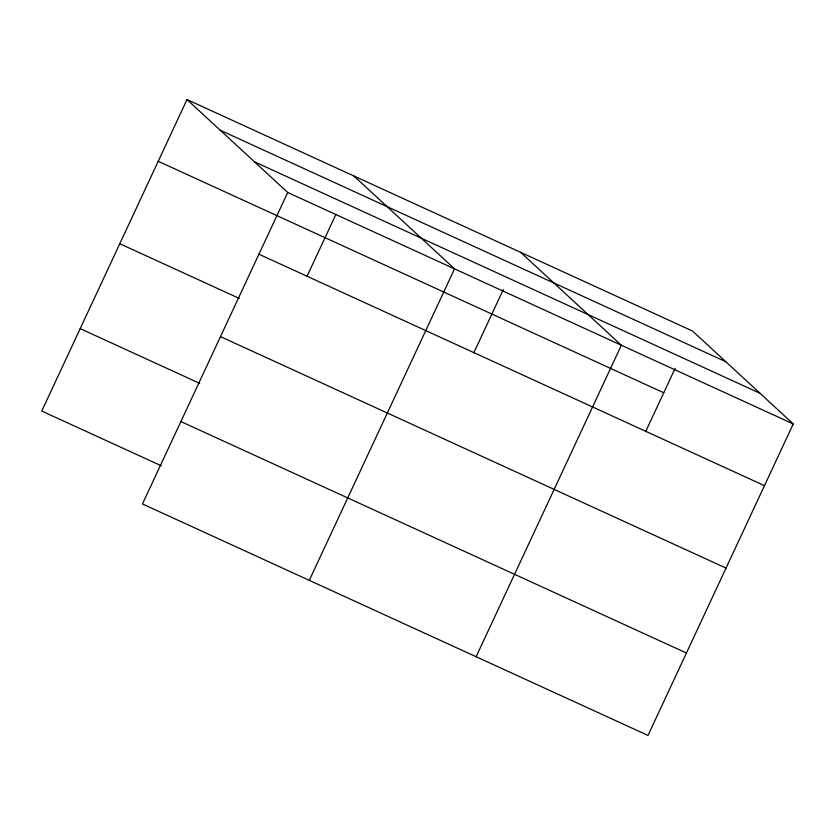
<?xml version="1.0" encoding="UTF-8"?>
<svg xmlns="http://www.w3.org/2000/svg" width="835" height="835" viewBox="0 0 835 835"><rect width="100%" height="100%" fill="white"/><g stroke="black" fill="none" stroke-linecap="round" stroke-linejoin="round"><path stroke-width="1.25" d="M186.998 99.563L287.71 192.478L142.461 503.964L648.002 735.437L793.25 423.94L692.539 331.036L186.998 99.563L41.75 411.06L161.249 465.773M306.925 276.531L335.91 214.386M309.284 580.356L454.543 268.86L353.831 175.945M473.758 352.913L503.275 289.599M476.117 656.738L621.365 345.241L520.654 252.337M645.632 431.622L675.16 368.308M220.231 130.229L725.772 361.691M254.477 161.813L760.017 393.285M287.71 192.478L793.25 423.94M158.222 161.291L663.752 392.763M258.923 254.205L764.463 485.667M119.781 243.716L239.28 298.429M220.492 336.62L726.033 568.092M80.181 328.635L199.68 383.348M180.892 421.539L686.433 653.012"/></g></svg>
